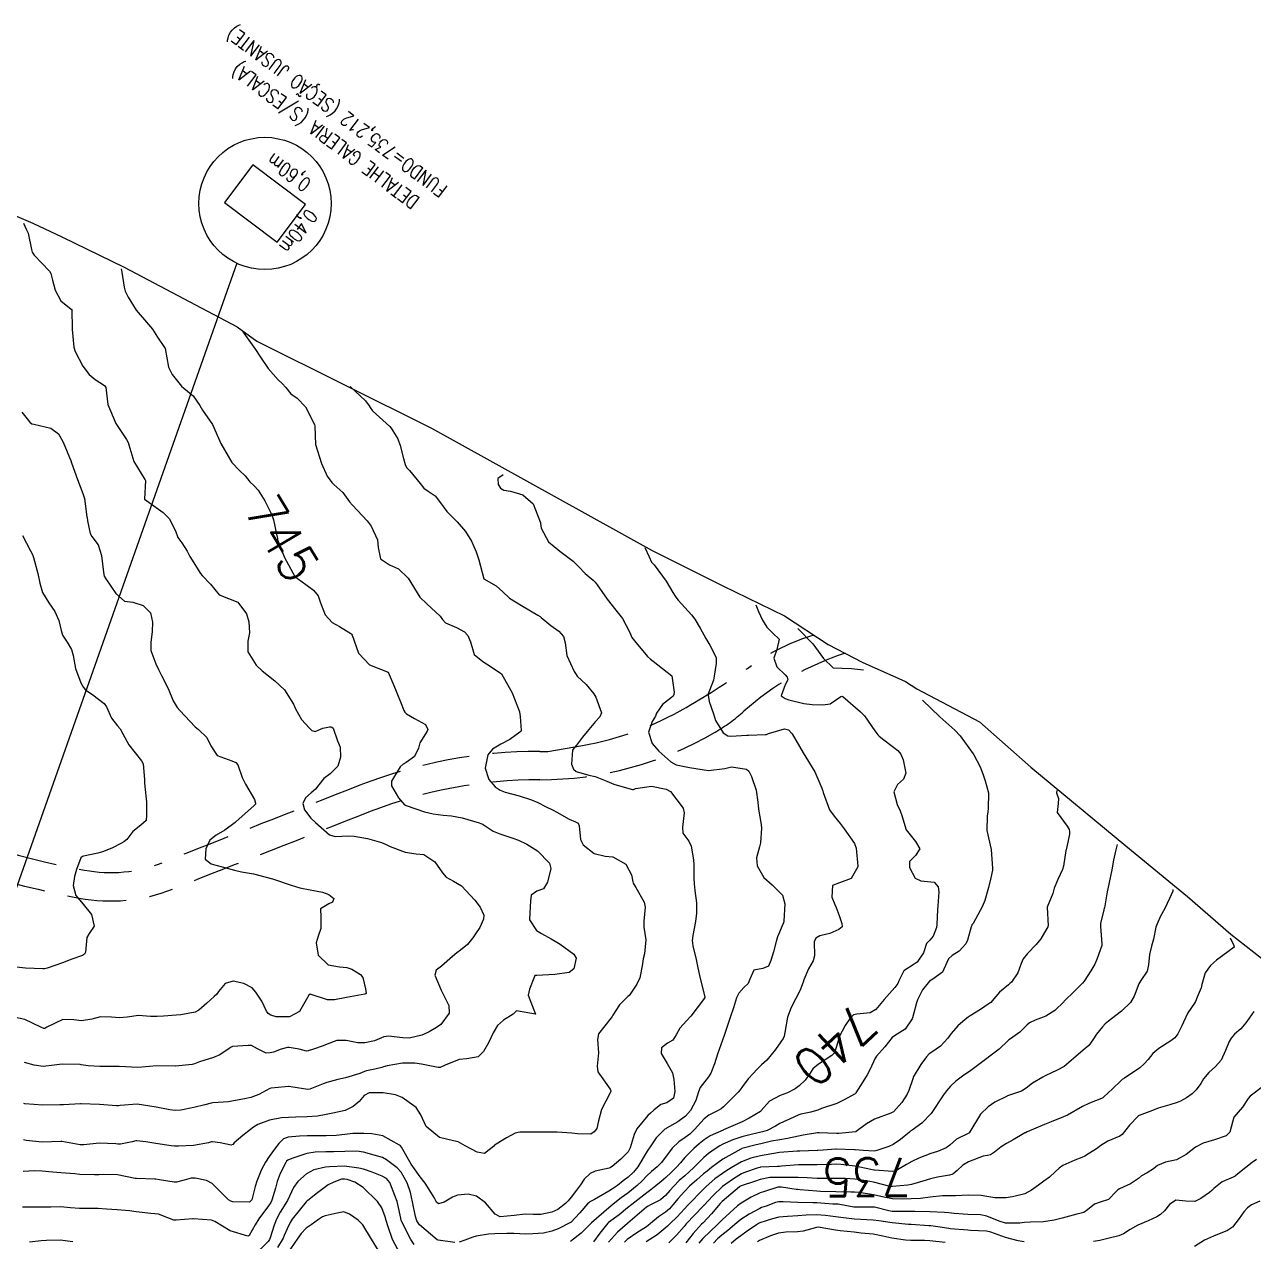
# Model space of a CAD drawing. Header units: metres. Extents: x 298520 to 308411, y 7433745 to 7450750.
# Drawn here: x 303331.8 to 303461.8, y 7440802.5 to 7440931.2 of the extents above; entities that cross this region are included whole.
import ezdxf
from ezdxf.enums import TextEntityAlignment as Align

# ---------------------------------------------------------------- set-up
doc = ezdxf.new("R2010")
doc.units = ezdxf.units.M
doc.header["$LTSCALE"] = 10
doc.linetypes.add('CONTINUO', pattern=[0])
doc.linetypes.add('DASHED', pattern=[0.75, 0.5, -0.25])
for name, color, linetype in [('Area', 45, 'Continuous'), ('Cotas', 45, 'Continuous'), ('Curvas de Nivel 1m', 11, 'Continuous'), ('Curvas de Nivel 5m', 15, 'Continuous'), ('TEXTO', 45, 'Continuous'), ('Vias Secundárias', 230, 'DASHED')]:
    doc.layers.add(name, color=color, linetype=linetype)
doc.styles.add('ROMANS', font='romans', dxfattribs={"height": 0.2})
doc.styles.add('Style-STANDARD', font='STANDARD.shx')

msp = doc.modelspace()

# ---------------------------------------------------------------- linework, layer by layer
at = {"layer": 'Area'}
msp.add_polyline3d([(303325.27, 7440913.37, 747.67), (303332.67, 7440910.23, 748.37), (303335.71, 7440908.77, 747.03), (303342.32, 7440905.56, 745.86), (303354.26, 7440899.24, 744.65), (303356.37, 7440897.75, 744.81), (303374.85, 7440888.54, 742.78), (303398.2, 7440875.6, 741.57), (303405.67, 7440871.84, 741.02), (303412.17, 7440868.66, 740.37), (303416.8, 7440865.65, 739.44), (303420.42, 7440863.77, 740.09), (303425, 7440861.71, 739.97), (303426.2, 7440860.96, 740.99), (303432.83, 7440857.45, 740.18), (303438.25, 7440852.67, 738.91), (303448.3, 7440844.34, 737.5), (303454.82, 7440838.97, 735.92), (303459.41, 7440834.98, 735.33), (303464.27, 7440831.17, 736.29)], dxfattribs=at)
at = {"layer": 'Curvas de Nivel 1m', "flags": 128}
for points, elevation in [([(303331.66, 7440910.22), (303331.97, 7440909.58), (303332.17, 7440909.16), (303332.52, 7440907.43), (303332.58, 7440907.15), (303332.79, 7440906.83), (303334.41, 7440905.13), (303334.55, 7440904.91), (303334.75, 7440904.18), (303335.03, 7440903.12), (303335.61, 7440901.99), (303336.72, 7440901.14), (303336.77, 7440901.1), (303336.79, 7440901.03), (303336.83, 7440899.1), (303336.83, 7440898.96), (303337, 7440897.1), (303337.13, 7440896.63), (303337.94, 7440895.09), (303338.63, 7440894.21), (303339.26, 7440893.7), (303340.24, 7440893.06), (303340.39, 7440892.82), (303340.6, 7440891.05), (303341.43, 7440889.04), (303342.56, 7440887.32), (303342.74, 7440887.03), (303342.81, 7440886.77), (303343.36, 7440885.02), (303344.5, 7440883.11), (303344.55, 7440883.06), (303344.59, 7440883.01), (303344.48, 7440881.01), (303346.46, 7440879.61), (303347.07, 7440878.97), (303347.75, 7440877.66), (303348, 7440876.96), (303348.43, 7440876.39), (303349, 7440875.53), (303349.28, 7440874.95), (303350.39, 7440873.16), (303350.58, 7440872.94), (303351.47, 7440872.02), (303352.36, 7440870.91), (303354.35, 7440870.13), (303355.28, 7440868.88), (303355.5, 7440868.04), (303355.59, 7440866.87), (303355.42, 7440865.99), (303355.39, 7440864.87), (303356.27, 7440863.46), (303356.92, 7440862.85), (303358.25, 7440861.8), (303359.28, 7440860.83), (303360.22, 7440859.31), (303360.44, 7440858.82), (303361.1, 7440857.7), (303361.94, 7440856.79), (303362.06, 7440856.66), (303362.19, 7440856.54), (303362.54, 7440856.44), (303363.35, 7440856.78), (303364.05, 7440856.92), (303364.19, 7440856.91), (303364.31, 7440856.88), (303364.42, 7440856.77), (303364.88, 7440855.46), (303365.16, 7440854.76), (303365.21, 7440853.7), (303364.94, 7440852.76), (303364.13, 7440851.94), (303363.44, 7440851.47), (303362.93, 7440850.78), (303362.57, 7440850.34), (303362.11, 7440849.96), (303361.5, 7440849.4), (303361.24, 7440848.8), (303361.41, 7440848.13), (303362.08, 7440847.25), (303362.55, 7440846.79), (303364.06, 7440845.49), (303364.63, 7440845.33), (303366.06, 7440845.38), (303366.65, 7440845.34), (303368.06, 7440845.11), (303369.56, 7440844.7), (303370.05, 7440844.49), (303370.46, 7440844.28), (303372.04, 7440843.65), (303373.2, 7440843.5), (303374.03, 7440843.42), (303375.2, 7440842.64), (303376.01, 7440841.48), (303376.4, 7440841.02), (303377.18, 7440840.61), (303378, 7440840.09), (303379.43, 7440838.59), (303379.97, 7440837.84), (303380.37, 7440836.98), (303380.34, 7440836.57), (303379.94, 7440835.7), (303379.5, 7440835.02), (303379.21, 7440834.59), (303378.63, 7440833.89), (303377.91, 7440833.29), (303377.51, 7440833.01), (303377.05, 7440832.61), (303375.89, 7440831.6), (303375.34, 7440831.18), (303375.18, 7440830.64), (303375.86, 7440829.07), (303376.09, 7440828.63), (303376.68, 7440827.45), (303376.71, 7440826.62), (303375.82, 7440825.42), (303375.35, 7440825.1), (303374.59, 7440824.64), (303374.07, 7440824.39), (303373.81, 7440824.3), (303372.48, 7440823.98), (303371.8, 7440824), (303370.3, 7440824.2), (303369.8, 7440824.12), (303368.8, 7440823.7), (303367.79, 7440823.48), (303367.03, 7440823.49), (303365.8, 7440823.72), (303364.82, 7440823.74), (303363.79, 7440823.36), (303363.39, 7440823.17), (303362.25, 7440822.79), (303361.9, 7440822.67), (303361.78, 7440822.63), (303361.6, 7440822.61), (303360.83, 7440822.8), (303359.79, 7440823.01), (303359.59, 7440823.01), (303358.95, 7440822.83), (303358.11, 7440822.51), (303357.78, 7440822.43), (303357.34, 7440822.4), (303356.43, 7440822.86), (303355.79, 7440823.21), (303355.45, 7440823.22), (303353.79, 7440823.09), (303353.63, 7440823.04), (303353.42, 7440822.89), (303352.46, 7440822.22), (303351.77, 7440821.95), (303350.3, 7440821.46), (303349.77, 7440821.26), (303349.51, 7440821.2), (303347.76, 7440821.01), (303347.72, 7440821.01), (303345.76, 7440821.06), (303345.01, 7440820.99), (303343.76, 7440820.88), (303341.81, 7440820.98), (303341.76, 7440820.99), (303341.72, 7440820.99), (303339.76, 7440820.98), (303338.53, 7440821.07), (303337.76, 7440821.17), (303337.66, 7440821.19), (303335.76, 7440821.24), (303334.92, 7440821.11), (303333.76, 7440820.99), (303332.8, 7440821.14), (303331.77, 7440821.4)], 746), ([(303354.8, 7440898.83), (303354.83, 7440898.81), (303354.84, 7440898.79), (303354.99, 7440898.59), (303356.22, 7440896.87), (303356.66, 7440896.16), (303357.55, 7440894.85), (303358.63, 7440893.64), (303359.04, 7440893.25), (303359.41, 7440892.83), (303359.95, 7440892.16), (303360.61, 7440891.7), (303361.51, 7440890.8), (303362.46, 7440888.91), (303362.5, 7440888.79), (303362.51, 7440888.73), (303362.55, 7440886.79), (303363.2, 7440884.78), (303363.81, 7440883.47), (303364.29, 7440882.77), (303364.5, 7440882.56), (303365.45, 7440881.71), (303366.17, 7440880.74), (303366.48, 7440880.4), (303368.04, 7440878.72), (303368.45, 7440878.15), (303369.12, 7440876.71), (303369.21, 7440875.92), (303369.43, 7440874.71), (303370.4, 7440874.08), (303371.35, 7440873.64), (303372.38, 7440872.67), (303373.6, 7440870.66), (303374.35, 7440869.93), (303375.74, 7440868.63), (303375.99, 7440868.29), (303376.33, 7440867.95), (303377.48, 7440867.45), (303378.32, 7440866.97), (303378.68, 7440866.6), (303378.96, 7440865.93), (303379.34, 7440864.59), (303380.28, 7440863.85), (303381.06, 7440863.36), (303382.26, 7440862.55), (303383.36, 7440860.54), (303384.11, 7440858.63), (303384.14, 7440858.53), (303384.21, 7440858.01), (303384.31, 7440856.53), (303384.28, 7440856.44), (303384.19, 7440856.37), (303383.13, 7440855.6), (303382.18, 7440855.1), (303381.28, 7440854.56), (303380.79, 7440853.95), (303380.52, 7440852.57), (303380.91, 7440851.35), (303381.58, 7440850.56), (303382.12, 7440850.22), (303382.63, 7440850.03), (303384.11, 7440849.61), (303385.43, 7440849.19), (303386.1, 7440848.91), (303386.9, 7440848.5), (303387.7, 7440848.1), (303388.09, 7440847.9), (303389.39, 7440847.16), (303390.08, 7440846.87), (303390.36, 7440846.74), (303390.45, 7440846.45), (303390.61, 7440845), (303390.88, 7440844.45), (303392.04, 7440843.51), (303393.21, 7440843.24), (303394.03, 7440843.17), (303395.41, 7440842.4), (303396.01, 7440841.28), (303396.13, 7440840.51), (303396.17, 7440840.39), (303396.45, 7440839.93), (303397.34, 7440838.37), (303397.45, 7440837.85), (303397.3, 7440836.37), (303397.32, 7440835.74), (303397.52, 7440834.37), (303397.37, 7440832.91), (303397.25, 7440832.37), (303397.14, 7440831.62), (303396.87, 7440830.38), (303396.55, 7440829.7), (303395.86, 7440828.63), (303395.74, 7440828.5), (303395.6, 7440828.39), (303394.74, 7440827.51), (303394.03, 7440826.41), (303393.95, 7440826.29), (303393.83, 7440826.14), (303392.51, 7440824.43), (303392.4, 7440823.84), (303392.51, 7440822.43), (303392.35, 7440821.01), (303392.44, 7440820.43), (303393.74, 7440818.58), (303393.81, 7440818.41), (303393.81, 7440818.34), (303393.73, 7440818.18), (303392.82, 7440816.42), (303392.52, 7440815.25), (303392.32, 7440814.43), (303392.06, 7440814.06), (303391.68, 7440813.83), (303390.27, 7440813.87), (303389.69, 7440813.94), (303388.12, 7440814.04), (303387.69, 7440814.05), (303386.17, 7440814.02), (303385.69, 7440814.02), (303384.19, 7440814.02), (303383.68, 7440813.92), (303382.77, 7440813.45), (303381.67, 7440812.78), (303381.54, 7440812.69), (303381.42, 7440812.56), (303380.46, 7440811.77), (303379.66, 7440811.91), (303378.41, 7440812.59), (303377.67, 7440813.02), (303377.17, 7440813.11), (303375.68, 7440813.46), (303374.28, 7440814.64), (303373.71, 7440815.88), (303373.2, 7440816.66), (303371.72, 7440817.71), (303371.02, 7440817.98), (303369.73, 7440818.2), (303368.24, 7440818.21), (303367.73, 7440817.93), (303367.17, 7440817.28), (303366.56, 7440816.74), (303365.71, 7440816.34), (303364.41, 7440816.06), (303363.7, 7440815.91), (303362.76, 7440815.72), (303361.7, 7440815.64), (303360.5, 7440815.61), (303359.7, 7440815.6), (303358.97, 7440815.55), (303357.7, 7440815.3), (303356.48, 7440814.86), (303355.99, 7440814.57), (303355.68, 7440814.33), (303354.87, 7440813.68), (303353.96, 7440812.89), (303353.82, 7440812.73), (303353.66, 7440812.66), (303352.48, 7440812.9), (303351.66, 7440813.02), (303351.57, 7440813.01), (303351.24, 7440812.92), (303349.66, 7440812.63), (303348.07, 7440812.55), (303347.66, 7440812.56), (303347.29, 7440812.6), (303345.66, 7440812.85), (303344.62, 7440813), (303343.66, 7440813.11), (303343.57, 7440813.11), (303343.17, 7440813.01), (303341.94, 7440812.75), (303341.66, 7440812.76), (303341.43, 7440812.8), (303339.66, 7440812.86), (303338.04, 7440812.69), (303337.66, 7440812.69), (303335.71, 7440813.05), (303335.66, 7440813.07), (303335.62, 7440813.06), (303333.66, 7440812.96), (303331.97, 7440813.15), (303331.66, 7440813.21)], 744), ([(303366.23, 7440892.95), (303367.85, 7440891.43), (303368.26, 7440890.9), (303368.34, 7440890.72), (303368.6, 7440890.37), (303370.44, 7440888.7), (303370.57, 7440888.55), (303371.27, 7440887.4), (303371.54, 7440886.69), (303371.89, 7440885.32), (303372.05, 7440884.68), (303372.21, 7440884.36), (303372.52, 7440884.04), (303373.65, 7440882.66), (303374.02, 7440882.18), (303374.5, 7440881.86), (303375.22, 7440881.36), (303375.79, 7440880.63), (303376.47, 7440879.72), (303377.56, 7440878.61), (303378.44, 7440877.61), (303379.06, 7440876.59), (303379.56, 7440875.44), (303379.84, 7440874.59), (303380.38, 7440872.58), (303381.67, 7440871.85), (303382.37, 7440871.2), (303383.1, 7440870.54), (303384.35, 7440869.75), (303386.1, 7440868.74), (303386.33, 7440868.6), (303386.44, 7440868.51), (303387.47, 7440867.64), (303388.32, 7440867.04), (303388.79, 7440866.48), (303388.97, 7440865.8), (303389.14, 7440864.47), (303389.95, 7440862.78), (303390.14, 7440862.46), (303390.26, 7440862.3), (303391.21, 7440861.41), (303392.02, 7440860.43), (303392.24, 7440860.08), (303392.82, 7440858.42), (303392.65, 7440857.99), (303392.2, 7440857.48), (303391.31, 7440856.44), (303390.8, 7440855.83), (303390.17, 7440854.99), (303389.92, 7440854.71), (303389.74, 7440854.46), (303389.65, 7440852.96), (303389.85, 7440852.46), (303390.14, 7440852.19), (303391.5, 7440851.81), (303392.14, 7440851.67), (303393.38, 7440851.17), (303394.13, 7440850.85), (303395.71, 7440850.39), (303396.12, 7440850.3), (303396.21, 7440850.31), (303396.41, 7440850.39), (303398.13, 7440850.64), (303399.67, 7440850.34), (303400.12, 7440850.07), (303401.45, 7440848.32), (303401.58, 7440847.81), (303401.38, 7440846.32), (303401.43, 7440845.68), (303402.05, 7440844.83), (303402.3, 7440844.31), (303402.56, 7440842.84), (303402.59, 7440842.31), (303402.59, 7440840.9), (303402.62, 7440840.31), (303402.7, 7440839.6), (303402.86, 7440838.31), (303402.88, 7440837.22), (303402.76, 7440836.31), (303402.49, 7440834.86), (303402.42, 7440834.31), (303402.49, 7440833.74), (303402.83, 7440832.31), (303403, 7440831.41), (303403.26, 7440830.3), (303403.77, 7440828.37), (303403.76, 7440828.29), (303403.61, 7440828.06), (303402.29, 7440826.31), (303401.83, 7440825.83), (303401.11, 7440825.04), (303400.72, 7440824.33), (303400.38, 7440823.76), (303399.8, 7440823.45), (303399.18, 7440822.96), (303399.15, 7440822.35), (303399.77, 7440821.31), (303400.34, 7440820.33), (303400.49, 7440819.6), (303400.6, 7440818.33), (303400.44, 7440817.62), (303399.72, 7440817.15), (303399.1, 7440816.97), (303398.37, 7440816.35), (303398, 7440816.06), (303397.71, 7440815.81), (303396.56, 7440814.38), (303396.27, 7440813.79), (303395.87, 7440812.39), (303395.66, 7440811.96), (303394.87, 7440811.18), (303393.94, 7440810.41), (303393.76, 7440810.28), (303393.64, 7440810.23), (303392.17, 7440809.89), (303391.63, 7440809.66), (303391, 7440809.07), (303390.59, 7440808.45), (303390.17, 7440807.89), (303389.6, 7440807.16), (303389.29, 7440806.77), (303389.01, 7440806.47), (303388.21, 7440805.85), (303387.58, 7440805.57), (303386.42, 7440805.33), (303385.58, 7440805.32), (303384.74, 7440805.36), (303383.58, 7440805.21), (303382.1, 7440805.08), (303381.58, 7440805.34), (303380.55, 7440806.57), (303379.6, 7440807.26), (303378.72, 7440807.48), (303377.6, 7440807.35), (303377.05, 7440807.16), (303376.19, 7440806.62), (303375.59, 7440806.44), (303375.38, 7440806.63), (303375.12, 7440807.11), (303374.17, 7440808.64), (303373.63, 7440809.29), (303372.68, 7440810.66), (303371.66, 7440812.46), (303371.57, 7440812.58), (303371.44, 7440812.67), (303369.68, 7440813.65), (303368.53, 7440813.86), (303367.68, 7440813.88), (303366.53, 7440813.89), (303365.68, 7440813.79), (303364.76, 7440813.67), (303363.68, 7440813.63), (303362.81, 7440813.65), (303361.68, 7440813.66), (303360.86, 7440813.62), (303359.67, 7440813.5), (303359.17, 7440813.32), (303358.69, 7440812.83), (303358.24, 7440812.25), (303357.65, 7440811.46), (303357.26, 7440810.85), (303356.86, 7440810.08), (303356.36, 7440808.86), (303356.19, 7440808.29), (303355.83, 7440806.87), (303355.59, 7440806.64), (303353.82, 7440806.66), (303353.59, 7440806.72), (303353.36, 7440806.89), (303351.62, 7440808.61), (303351.05, 7440808.92), (303349.85, 7440809.16), (303349.63, 7440809.17), (303349.41, 7440809.16), (303348.66, 7440808.95), (303347.85, 7440808.73), (303347.62, 7440808.73), (303346.05, 7440808.98), (303345.68, 7440809.05), (303345.62, 7440809.05), (303345.56, 7440809.06), (303343.62, 7440809.12), (303343.5, 7440809.14), (303341.63, 7440809.52), (303340.13, 7440809.56), (303339.63, 7440809.52), (303339.19, 7440809.51), (303337.63, 7440809.57), (303337.1, 7440809.62), (303335.63, 7440809.74), (303334.35, 7440809.84), (303333.63, 7440809.9), (303332.82, 7440809.95), (303331.63, 7440809.86)], 743), ([(303331.51, 7440890.24), (303332.33, 7440889.15), (303332.57, 7440889), (303332.77, 7440888.95), (303334.57, 7440888.53), (303335.39, 7440887.95), (303335.85, 7440887.11), (303336.05, 7440886.61), (303336.54, 7440885.44), (303336.68, 7440885.1), (303336.76, 7440884.87), (303337.39, 7440883.09), (303337.95, 7440881.62), (303338.11, 7440881.08), (303338.38, 7440879.15), (303338.39, 7440879.08), (303338.45, 7440878.71), (303338.73, 7440877.37), (303338.91, 7440877.07), (303339.57, 7440876.2), (303339.94, 7440875.06), (303340.15, 7440873.29), (303340.16, 7440873.05), (303340.21, 7440872.88), (303340.38, 7440872.6), (303341.43, 7440871.04), (303342.35, 7440870.23), (303343.24, 7440870.13), (303344.34, 7440869.78), (303345.12, 7440869), (303345.33, 7440868), (303345.28, 7440867), (303345.14, 7440865.84), (303345.16, 7440865), (303345.67, 7440863.59), (303345.96, 7440862.98), (303346.05, 7440862.77), (303346.26, 7440862.36), (303346.96, 7440860.97), (303347.5, 7440859.69), (303347.92, 7440858.96), (303348.21, 7440858.64), (303349.85, 7440856.94), (303350.19, 7440856.63), (303351.06, 7440855.81), (303351.49, 7440854.92), (303352.16, 7440853.91), (303353.7, 7440853.34), (303354.15, 7440853.15), (303354.35, 7440852.89), (303354.81, 7440851.56), (303355.15, 7440850.87), (303356.1, 7440849.25), (303356.21, 7440848.86), (303356.2, 7440848.75), (303356.09, 7440848.61), (303354.15, 7440846.89), (303354.07, 7440846.82), (303352.98, 7440845.98), (303352.06, 7440845.47), (303351.37, 7440844.92), (303350.97, 7440844), (303350.9, 7440842.93), (303351.53, 7440842.43), (303352.02, 7440842.28), (303352.83, 7440842.09), (303354.01, 7440841.75), (303354.72, 7440841.59), (303356.01, 7440841.37), (303358, 7440840.84), (303359.99, 7440840.17), (303360.9, 7440839.9), (303361.99, 7440839.68), (303363.32, 7440839.44), (303363.98, 7440839.19), (303364.5, 7440838.76), (303364.37, 7440838.37), (303363.97, 7440838.2), (303363.08, 7440837.66), (303363.12, 7440836.78), (303363.14, 7440835.58), (303362.85, 7440834.78), (303362.63, 7440834.08), (303362.84, 7440832.78), (303363.89, 7440831.74), (303365.11, 7440831.54), (303365.89, 7440831.47), (303366.42, 7440831.28), (303367.31, 7440830.73), (303367.56, 7440830.41), (303367.86, 7440829.2), (303367.91, 7440828.72), (303367.89, 7440828.69), (303367.85, 7440828.67), (303367.78, 7440828.65), (303365.85, 7440828.27), (303364.58, 7440828.03), (303363.85, 7440828.05), (303362.01, 7440828.63), (303361.85, 7440828.54), (303360.86, 7440826.8), (303359.83, 7440826.23), (303358.41, 7440826.25), (303357.83, 7440826.42), (303357.57, 7440826.58), (303357.38, 7440826.85), (303356.88, 7440827.89), (303356.26, 7440828.86), (303355.86, 7440829.29), (303354.97, 7440829.77), (303353.87, 7440830.03), (303353.02, 7440829.75), (303352.31, 7440828.91), (303352.12, 7440828.65), (303351.85, 7440828.38), (303351.07, 7440827.7), (303350.21, 7440826.93), (303349.83, 7440826.74), (303348.33, 7440826.45), (303347.83, 7440826.4), (303346.5, 7440826.3), (303345.83, 7440826.26), (303345.1, 7440826.27), (303343.83, 7440826.38), (303342.64, 7440826.21), (303341.82, 7440826.12), (303340.99, 7440826.21), (303339.82, 7440826.23), (303338.9, 7440825.99), (303337.82, 7440825.8), (303336.99, 7440825.92), (303335.82, 7440825.94), (303334.13, 7440825.13), (303333.92, 7440825.02), (303333.81, 7440825.02), (303333.52, 7440825.13), (303331.82, 7440825.95), (303330.82, 7440826.16)], 747), ([(303382.42, 7440883.6), (303381.86, 7440883.21), (303381.9, 7440882.56), (303382.13, 7440882.18), (303382.5, 7440881.97), (303383.18, 7440881.86), (303384.49, 7440881.48), (303385.61, 7440880.51), (303386.35, 7440878.61), (303386.37, 7440878.5), (303386.38, 7440878.43), (303386.45, 7440877.96), (303387.21, 7440876.49), (303388.42, 7440875.53), (303389.84, 7440874.47), (303390.4, 7440873.9), (303391.1, 7440873.16), (303391.93, 7440872.44), (303392.17, 7440872.22), (303392.38, 7440871.95), (303393.43, 7440870.42), (303394.35, 7440869.26), (303395.05, 7440868.4), (303395.81, 7440866.9), (303396.05, 7440866.39), (303396.31, 7440866.01), (303397.69, 7440864.37), (303398.01, 7440864.09), (303398.28, 7440863.89), (303400.26, 7440862.34), (303400.51, 7440860.6), (303400.47, 7440860.34), (303400.4, 7440860.18), (303400.24, 7440860.04), (303399.27, 7440859.3), (303398.65, 7440858.36), (303398.53, 7440858.04), (303398.2, 7440857.48), (303397.78, 7440856.37), (303398.17, 7440855.17), (303398.88, 7440854.35), (303400.15, 7440853.22), (303400.74, 7440852.92), (303402.15, 7440852.62), (303404.14, 7440852.29), (303405.89, 7440852.52), (303406.15, 7440852.59), (303406.59, 7440852.7), (303408.15, 7440852.45), (303408.4, 7440852.24), (303408.69, 7440851.68), (303409.2, 7440850.23), (303409.38, 7440848.95), (303409.44, 7440848.23), (303409.71, 7440846.59), (303409.74, 7440846.22), (303409.63, 7440844.65), (303409.53, 7440844.23), (303409.21, 7440843.05), (303409.29, 7440842.23), (303410.01, 7440840.99), (303410.89, 7440840.21), (303411.99, 7440839.11), (303412.23, 7440838.2), (303412.11, 7440836.35), (303412.07, 7440836.2), (303411.95, 7440835.86), (303411.43, 7440834.72), (303411.31, 7440834.21), (303411.02, 7440833.11), (303410.75, 7440832.21), (303410.5, 7440831.61), (303409.89, 7440831.36), (303408.94, 7440831.19), (303408.51, 7440830.23), (303408.33, 7440829.78), (303407.87, 7440829.34), (303407.37, 7440828.74), (303407.12, 7440828.25), (303406.78, 7440827.2), (303406.48, 7440826.26), (303405.81, 7440824.27), (303405.28, 7440822.79), (303405.1, 7440822.28), (303404.77, 7440821.28), (303404.39, 7440820.28), (303404.15, 7440819.89), (303403.75, 7440819.41), (303403.28, 7440818.75), (303403.1, 7440818.3), (303402.8, 7440817.38), (303402.23, 7440816.31), (303401.71, 7440815.71), (303400.89, 7440815.14), (303399.69, 7440814.45), (303399.63, 7440814.4), (303399.54, 7440814.34), (303398.6, 7440813.43), (303397.89, 7440812.36), (303397.8, 7440812.22), (303397.66, 7440812.01), (303396.66, 7440810.37), (303396.21, 7440809.81), (303395.63, 7440809.27), (303395.12, 7440808.89), (303394.5, 7440808.4), (303393.99, 7440808.03), (303393.61, 7440807.78), (303392.07, 7440806.9), (303391.6, 7440806.66), (303391.47, 7440806.57), (303391.36, 7440806.44), (303390.54, 7440805.49), (303389.57, 7440804.48), (303389.54, 7440804.46), (303388.23, 7440803.81), (303387.56, 7440803.54), (303386.69, 7440803.36), (303385.55, 7440803.26), (303384.83, 7440803.24), (303383.55, 7440803.3), (303382.8, 7440803.3), (303381.55, 7440803.27), (303380.88, 7440803.24), (303379.55, 7440803.03), (303379.2, 7440802.93), (303378.35, 7440802.59), (303377.75, 7440802.39)], 742), ([(303331.57, 7440877.16), (303332.42, 7440875.55), (303332.61, 7440875.15), (303332.72, 7440874.83), (303333.2, 7440873.14), (303333.39, 7440872.13), (303333.67, 7440871.14), (303334.35, 7440870.05), (303334.97, 7440869.12), (303335.4, 7440868.19), (303335.66, 7440867.11), (303335.81, 7440866.61), (303336.3, 7440865.89), (303336.76, 7440865.1), (303336.91, 7440864.46), (303337.19, 7440863.09), (303337.75, 7440861.58), (303338.01, 7440861.08), (303338.24, 7440860.84), (303339, 7440860.31), (303340.22, 7440859.38), (303340.45, 7440859.06), (303340.99, 7440857.83), (303341.61, 7440857.04), (303341.89, 7440856.73), (303342.18, 7440856.19), (303342.82, 7440855.02), (303344.15, 7440853.32), (303344.33, 7440853.01), (303344.47, 7440851.34), (303344.47, 7440851), (303344.52, 7440850.6), (303344.67, 7440849), (303344.69, 7440847.61), (303344.66, 7440847), (303344.07, 7440846.51), (303343.24, 7440845.84), (303342.61, 7440845.02), (303342.3, 7440844.77), (303342.05, 7440844.62), (303341.01, 7440844.07), (303340.03, 7440843.7), (303339.53, 7440843.56), (303338.03, 7440843.23), (303337.91, 7440843.2), (303337.73, 7440843.08), (303337.28, 7440841.82), (303337.05, 7440841.09), (303336.93, 7440840.15), (303337.21, 7440839.09), (303337.97, 7440838.16), (303338.85, 7440837.07), (303339.16, 7440835.85), (303338.62, 7440835.07), (303338.37, 7440834.63), (303338.23, 7440833.08), (303338.12, 7440832.86), (303337.9, 7440832.74), (303336.69, 7440832.29), (303335.89, 7440831.98), (303334.16, 7440831.4), (303333.88, 7440831.33), (303333.7, 7440831.32), (303331.89, 7440831.38), (303330.26, 7440831.55)], 748), ([(303397.4, 7440875.89), (303397.86, 7440874.92), (303398.13, 7440874.36), (303398.26, 7440874.22), (303398.4, 7440874.08), (303399.67, 7440872.35), (303400.37, 7440871.14), (303400.68, 7440870.65), (303400.94, 7440870.33), (303402.34, 7440868.78), (303402.69, 7440868.31), (303403.25, 7440867.37), (303403.85, 7440866.29), (303404.3, 7440865.58), (303404.95, 7440864.28), (303404.94, 7440863.62), (303404.75, 7440862.29), (303404.67, 7440861.88), (303404.25, 7440860.76), (303404.12, 7440860.41), (303404.11, 7440860.29), (303404.23, 7440859.62), (303404.67, 7440858.29), (303404.9, 7440857.59), (303405.68, 7440856.28), (303406.19, 7440855.97), (303406.52, 7440855.93), (303408.19, 7440856.03), (303408.39, 7440856.03), (303410.19, 7440856.12), (303410.28, 7440856.13), (303410.48, 7440856.22), (303412.2, 7440856.7), (303412.6, 7440856.6), (303412.98, 7440856.19), (303414.16, 7440854.17), (303415.38, 7440852.16), (303416.13, 7440850.45), (303416.2, 7440850.23), (303416.23, 7440850.15), (303416.28, 7440849.99), (303416.95, 7440848.14), (303417.43, 7440847.48), (303418.08, 7440846.71), (303418.5, 7440846.12), (303419.58, 7440844.57), (303419.77, 7440844.1), (303419.94, 7440842.19), (303419.93, 7440842.1), (303419.25, 7440840.87), (303418.01, 7440840.41), (303417.26, 7440840.13), (303417.21, 7440838.91), (303417.52, 7440838.13), (303417.64, 7440837.8), (303417.96, 7440836.97), (303418.25, 7440836.12), (303418.28, 7440835.78), (303417.94, 7440835.48), (303417, 7440835.07), (303415.93, 7440834.8), (303415.51, 7440834.57), (303415.33, 7440834.16), (303415.36, 7440832.7), (303415.22, 7440832.16), (303414.73, 7440831.33), (303414.24, 7440830.17), (303414.15, 7440829.9), (303413.87, 7440829.18), (303413.55, 7440828.49), (303413.37, 7440828.18), (303412.89, 7440827.23), (303412.51, 7440826.19), (303412.21, 7440824.59), (303412.15, 7440824.19), (303412.05, 7440823.96), (303411.8, 7440823.61), (303411.22, 7440822.78), (303410.79, 7440822.21), (303410.32, 7440821.67), (303409.77, 7440821.15), (303409.31, 7440820.69), (303408.86, 7440820.23), (303408.33, 7440819.66), (303407.74, 7440818.87), (303407.49, 7440818.5), (303407.27, 7440818.25), (303405.72, 7440816.71), (303405.48, 7440816.5), (303405.1, 7440816.28), (303404.18, 7440815.82), (303403.7, 7440815.44), (303402.68, 7440814.31), (303402.17, 7440813.82), (303401.68, 7440813.47), (303401, 7440813), (303400.31, 7440812.33), (303400.02, 7440811.97), (303399.65, 7440811.48), (303399.17, 7440810.83), (303398.72, 7440810.35), (303398.13, 7440809.86), (303397.63, 7440809.42), (303397.11, 7440808.88), (303396.6, 7440808.38), (303395.6, 7440807.57), (303394.92, 7440807.08), (303394.05, 7440806.41), (303393.8, 7440806.2), (303393.59, 7440806.04), (303391.75, 7440804.44), (303391.66, 7440804.35), (303391.57, 7440804.23), (303390.67, 7440803.33), (303389.54, 7440802.46)], 741), ([(303413.58, 7440867.33), (303415.2, 7440865.71), (303416.33, 7440864.15), (303417.32, 7440863.18), (303418.27, 7440863.12), (303419.27, 7440863.11), (303420.53, 7440862.97)], 739), ([(303426.78, 7440859.75), (303428.63, 7440858), (303430.2, 7440856.57), (303430.76, 7440855.97), (303432.16, 7440854.06), (303432.23, 7440853.96), (303432.88, 7440852.68), (303433.18, 7440851.94), (303433.42, 7440851.22), (303433.77, 7440849.94), (303433.75, 7440848.29), (303433.69, 7440847.94), (303433.63, 7440847.48), (303433.58, 7440845.94), (303434.04, 7440843.93), (303434.21, 7440841.93), (303434.19, 7440841.76), (303434.01, 7440840.94), (303433.77, 7440839.93), (303433.38, 7440838.54), (303433.13, 7440837.94), (303432.13, 7440836.13), (303432.02, 7440835.96), (303432, 7440835.91), (303431.95, 7440835.77), (303431.54, 7440834.35), (303431.37, 7440833.97), (303430.68, 7440833.2), (303429.91, 7440832.72), (303429.53, 7440832.36), (303429.37, 7440831.99), (303428.92, 7440830.96), (303427.89, 7440830.24), (303427.51, 7440830.01), (303426.8, 7440829.09), (303426.25, 7440828.03), (303426.15, 7440827.73), (303425.84, 7440826.53), (303425.73, 7440826.13), (303425.69, 7440826.03), (303424.95, 7440824.92), (303423.81, 7440824.24), (303423.59, 7440824.05), (303422.81, 7440823.05), (303421.93, 7440822.08), (303421.78, 7440821.86), (303421.22, 7440820.63), (303420.94, 7440820.09), (303420.49, 7440819.36), (303419.73, 7440818.18), (303419.7, 7440818.14), (303419.65, 7440818.1), (303418.42, 7440817.42), (303417.72, 7440817.08), (303416.11, 7440816.54), (303415.72, 7440816.37), (303415.56, 7440816.31), (303414.99, 7440816.16), (303413.93, 7440815.95), (303413.71, 7440815.87), (303413.16, 7440815.63), (303411.7, 7440814.94), (303411.24, 7440814.66), (303410.37, 7440814.21), (303409.85, 7440814.06), (303409.69, 7440814.02), (303408.24, 7440813.68), (303407.68, 7440813.53), (303406.71, 7440813.22), (303405.67, 7440812.78), (303405.34, 7440812.6), (303404.84, 7440812.28), (303404.16, 7440811.79), (303403.65, 7440811.35), (303402.61, 7440810.31), (303402.11, 7440809.84), (303401.63, 7440809.43), (303401.04, 7440808.91), (303400.47, 7440808.33), (303400.07, 7440807.87), (303399.6, 7440807.34), (303399.05, 7440806.89), (303398.02, 7440806.36), (303397.75, 7440806.2), (303397.59, 7440806.09), (303395.62, 7440804.39), (303395.59, 7440804.37), (303395.57, 7440804.36), (303394.51, 7440803.45), (303393.56, 7440802.41)], 739), ([(303441, 7440850.19), (303440.95, 7440849.96), (303441.16, 7440849.33), (303441.15, 7440848.81), (303441.04, 7440847.85), (303442.08, 7440846.43), (303442.31, 7440846.07), (303442.34, 7440845.84), (303442.33, 7440845.57), (303442.05, 7440844.23), (303441.97, 7440843.92), (303441.95, 7440843.84), (303441.7, 7440842.17), (303441.61, 7440841.84), (303441.1, 7440840.76), (303440.72, 7440839.85), (303440.56, 7440839.29), (303439.97, 7440837.86), (303440.07, 7440835.86), (303440.05, 7440835.76), (303439.95, 7440835.58), (303439.29, 7440834.51), (303438.8, 7440833.88), (303437.91, 7440832.93), (303437.44, 7440832.36), (303437.24, 7440831.9), (303436.89, 7440830.9), (303436.22, 7440829.91), (303436.04, 7440829.75), (303435.88, 7440829.64), (303434.95, 7440828.84), (303434.16, 7440827.93), (303434.01, 7440827.77), (303433.85, 7440827.65), (303432.92, 7440827.02), (303431.84, 7440826.33), (303431.61, 7440826.19), (303431.31, 7440825.97), (303430.51, 7440825.28), (303429.82, 7440824.48), (303429.47, 7440823.99), (303428.68, 7440823.12), (303427.79, 7440822.51), (303427.49, 7440822.31), (303427.2, 7440822.02), (303426.6, 7440821.19), (303425.89, 7440820.03), (303425.85, 7440819.94), (303425.76, 7440819.67), (303425.33, 7440818.44), (303425.15, 7440818.04), (303424.59, 7440817.18), (303423.71, 7440816.2), (303423.45, 7440816.05), (303421.71, 7440815.41), (303420.86, 7440814.93), (303419.78, 7440814.1), (303419.73, 7440814.07), (303419.69, 7440814.06), (303417.93, 7440813.89), (303417.69, 7440813.88), (303415.86, 7440813.98), (303415.69, 7440813.97), (303414.15, 7440813.71), (303413.68, 7440813.61), (303412.52, 7440813.35), (303411.68, 7440813.22), (303410.82, 7440813.07), (303409.67, 7440812.81), (303409.2, 7440812.69), (303407.66, 7440812.29), (303407.63, 7440812.28), (303407.55, 7440812.24), (303405.65, 7440811.16), (303405.12, 7440810.8), (303404.46, 7440810.28), (303404, 7440809.92), (303403.63, 7440809.63), (303402.92, 7440809), (303402.15, 7440808.31), (303401.61, 7440807.77), (303400.93, 7440807), (303400.38, 7440806.33), (303400.01, 7440805.92), (303399.59, 7440805.58), (303398.84, 7440805.08), (303398, 7440804.36), (303397.77, 7440804.16), (303397.57, 7440804.02), (303396.56, 7440803.38), (303395.55, 7440802.67), (303395.39, 7440802.54), (303395.25, 7440802.39)], 738), ([(303447.37, 7440844.46), (303447.19, 7440843.78), (303446.98, 7440842.83), (303446.82, 7440841.78), (303446.68, 7440841.11), (303446.38, 7440839.79), (303446.32, 7440839.46), (303446.04, 7440837.79), (303446.02, 7440837.74), (303445.97, 7440837.57), (303445.63, 7440836.12), (303445.62, 7440835.79), (303445.77, 7440833.95), (303445.75, 7440833.79), (303445.28, 7440832.42), (303445.01, 7440831.8), (303444.59, 7440831.11), (303443.88, 7440830), (303443.73, 7440829.81), (303442.8, 7440828.9), (303441.85, 7440827.98), (303441.79, 7440827.91), (303441.73, 7440827.84), (303440.79, 7440826.91), (303439.84, 7440826.32), (303438.69, 7440825.88), (303438.11, 7440825.61), (303437.82, 7440825.36), (303437.09, 7440824.62), (303436.11, 7440823.91), (303435.92, 7440823.79), (303435.8, 7440823.7), (303434.89, 7440822.82), (303433.78, 7440821.98), (303433.72, 7440821.93), (303431.77, 7440820.46), (303431.47, 7440820.26), (303431.01, 7440819.97), (303430.3, 7440819.43), (303429.75, 7440818.9), (303429.32, 7440818.41), (303429.01, 7440817.99), (303427.71, 7440816.01), (303426.73, 7440814.99), (303425.7, 7440814.25), (303425.56, 7440814.16), (303425.41, 7440814.03), (303424.46, 7440813.26), (303423.67, 7440812.72), (303423.22, 7440812.51), (303421.96, 7440812.08), (303421.66, 7440812.04), (303420.52, 7440812.09), (303419.66, 7440812.15), (303419.61, 7440812.16), (303417.66, 7440812.23), (303417.57, 7440812.23), (303416.26, 7440812.14), (303415.71, 7440812.1), (303415.66, 7440812.11), (303413.8, 7440812.03), (303413.66, 7440812.02), (303413.51, 7440812.02), (303411.66, 7440811.89), (303410.23, 7440811.64), (303409.66, 7440811.53), (303408.61, 7440811.28), (303407.65, 7440810.89), (303406.53, 7440810.26), (303405.99, 7440809.91), (303405.63, 7440809.67), (303404.83, 7440809.08), (303403.89, 7440808.29), (303403.75, 7440808.15), (303403.61, 7440808.01), (303401.96, 7440806.31), (303401.59, 7440805.91), (303400.82, 7440805.09), (303400.05, 7440804.34), (303399.81, 7440804.1), (303399.57, 7440803.86), (303398.72, 7440803.18), (303397.54, 7440802.44)], 737), ([(303453.29, 7440839.73), (303453.27, 7440839.52), (303453.11, 7440839.15), (303452.93, 7440838.77), (303452.41, 7440837.71), (303451.96, 7440836.9), (303451.6, 7440836.08), (303451.49, 7440835.72), (303451.21, 7440834.45), (303451.01, 7440833.73), (303450.8, 7440832.85), (303450.71, 7440831.73), (303450.56, 7440831.07), (303449.89, 7440830.07), (303449.69, 7440829.74), (303449.19, 7440828.43), (303448.79, 7440827.76), (303447.84, 7440826.83), (303447.24, 7440826.37), (303446.46, 7440825.78), (303446.13, 7440825.49), (303445.82, 7440825.19), (303445.19, 7440824.42), (303444.81, 7440823.8), (303444.38, 7440823.22), (303443.79, 7440822.71), (303442.78, 7440821.83), (303441.77, 7440821), (303441.03, 7440820.59), (303439.76, 7440819.98), (303439.53, 7440819.86), (303438.41, 7440819.22), (303437.74, 7440818.69), (303437.26, 7440818.37), (303435.89, 7440817.91), (303435.77, 7440817.87), (303435.73, 7440817.86), (303434.45, 7440817.2), (303433.72, 7440816.73), (303432.93, 7440815.94), (303431.79, 7440814.06), (303431.73, 7440813.96), (303431.71, 7440813.94), (303431.69, 7440813.93), (303430.38, 7440813.28), (303429.67, 7440812.67), (303429.29, 7440812.37), (303428.39, 7440812), (303427.66, 7440811.76), (303426.39, 7440811.29), (303425.65, 7440810.94), (303425.08, 7440810.61), (303424.15, 7440810.04), (303423.8, 7440809.89), (303423.64, 7440809.87), (303421.72, 7440810), (303421.64, 7440810.01), (303421.33, 7440810.08), (303419.65, 7440810.42), (303418.14, 7440810.61), (303417.65, 7440810.63), (303417.17, 7440810.62), (303415.65, 7440810.56), (303415.24, 7440810.57), (303413.65, 7440810.56), (303411.88, 7440810.43), (303411.64, 7440810.41), (303411.46, 7440810.39), (303409.64, 7440810.32), (303409.56, 7440810.31), (303409.31, 7440810.22), (303408.07, 7440809.8), (303407.63, 7440809.61), (303406.78, 7440809.1), (303405.61, 7440808.27), (303404.59, 7440807.29), (303403.66, 7440806.29), (303403.63, 7440806.26), (303403.59, 7440806.22), (303401.79, 7440804.32), (303401.69, 7440804.2), (303401.57, 7440804.06), (303400.75, 7440803.13), (303399.94, 7440802.34)], 736), ([(303461.84, 7440826.79), (303461.35, 7440826.09), (303461, 7440825.61), (303460.47, 7440824.97), (303459.81, 7440824.39), (303459.44, 7440823.99), (303459.22, 7440823.63), (303458.85, 7440822.69), (303458.37, 7440821.64), (303457.78, 7440820.98), (303457.08, 7440820.34), (303456.53, 7440819.66), (303456.22, 7440819.2), (303455.75, 7440818.53), (303455.32, 7440818.09), (303454.72, 7440817.68), (303454.09, 7440817.32), (303453.73, 7440817.16), (303452.96, 7440816.94), (303451.72, 7440816.56), (303451.12, 7440816.32), (303449.71, 7440815.8), (303449.61, 7440815.74), (303448.69, 7440814.77), (303447.9, 7440813.77), (303447.68, 7440813.6), (303446.38, 7440813.07), (303445.67, 7440812.62), (303445.2, 7440812.26), (303444.45, 7440811.8), (303443.96, 7440811.5), (303443.66, 7440811.35), (303442.9, 7440811.06), (303441.65, 7440810.5), (303441.25, 7440810.24), (303440.82, 7440809.85), (303440.23, 7440809.26), (303439.63, 7440808.84), (303439.05, 7440808.44), (303438.33, 7440807.88), (303437.61, 7440807.52), (303436.32, 7440807.19), (303435.6, 7440807.08), (303434.44, 7440807.09), (303433.61, 7440807.22), (303432.98, 7440807.32), (303431.61, 7440807.38), (303430.29, 7440807.28), (303429.61, 7440807.29), (303428.9, 7440807.29), (303427.6, 7440807.14), (303426.59, 7440807.03), (303425.6, 7440806.99), (303424.68, 7440806.96), (303423.6, 7440806.99), (303422.69, 7440807.15), (303421.61, 7440807.41), (303420.07, 7440807.64), (303419.61, 7440807.68), (303419.21, 7440807.7), (303417.61, 7440807.73), (303415.99, 7440807.77), (303415.61, 7440807.79), (303413.84, 7440807.94), (303413.61, 7440807.95), (303413.41, 7440807.97), (303411.88, 7440808.2), (303411.61, 7440808.23), (303411.59, 7440808.23), (303411.47, 7440808.2), (303410.06, 7440807.77), (303409.61, 7440807.61), (303408.66, 7440807.17), (303407.6, 7440806.53), (303407.23, 7440806.25), (303405.58, 7440804.75), (303405.34, 7440804.5), (303405.11, 7440804.27), (303404.31, 7440803.53), (303403.55, 7440802.78), (303403.32, 7440802.52), (303403.12, 7440802.3)], 734), ([(303462.62, 7440818.72), (303461.74, 7440818.06), (303461.47, 7440817.86), (303461.25, 7440817.6), (303460.64, 7440816.69), (303459.71, 7440815.62), (303459.3, 7440814.02), (303458.9, 7440813.63), (303457.68, 7440813.22), (303456.47, 7440812.87), (303455.67, 7440812.45), (303454.7, 7440811.68), (303453.66, 7440811.12), (303452.5, 7440810.86), (303451.65, 7440810.52), (303451.21, 7440810.16), (303450.56, 7440809.73), (303449.97, 7440809.4), (303449.63, 7440809.14), (303448.81, 7440808.56), (303447.62, 7440808.03), (303447.45, 7440807.94), (303447.29, 7440807.77), (303446.48, 7440806.91), (303445.6, 7440806.63), (303444.97, 7440806.42), (303444.23, 7440805.8), (303443.86, 7440805.54), (303443.59, 7440805.45), (303443.11, 7440805.34), (303441.58, 7440804.95), (303440.71, 7440804.72), (303439.58, 7440804.53), (303438.21, 7440804.51), (303437.58, 7440804.46), (303437.07, 7440804.4), (303435.58, 7440804.4), (303434.9, 7440804.6), (303433.59, 7440805.16), (303432.93, 7440805.28), (303431.59, 7440805.31), (303430.15, 7440805.41), (303429.59, 7440805.48), (303429.12, 7440805.52), (303427.59, 7440805.6), (303425.97, 7440805.65), (303425.59, 7440805.65), (303424.01, 7440805.63), (303423.59, 7440805.65), (303423.24, 7440805.71), (303421.7, 7440806.08), (303421.62, 7440806.1), (303421.59, 7440806.11), (303421.56, 7440806.11), (303420.18, 7440806.09), (303419.6, 7440806.09), (303419.52, 7440806.1), (303417.87, 7440806.4), (303417.6, 7440806.42), (303417.3, 7440806.43), (303415.6, 7440806.55), (303415.18, 7440806.57), (303413.6, 7440806.59), (303412.05, 7440806.65), (303411.6, 7440806.65), (303411.22, 7440806.58), (303410.23, 7440806.21), (303409.76, 7440806.05), (303409.59, 7440805.97), (303408.44, 7440805.37), (303407.58, 7440804.8), (303406.92, 7440804.25), (303406.2, 7440803.63), (303405.56, 7440803.14), (303405.08, 7440802.74), (303404.69, 7440802.28)], 733), ([(303377.3, 7440802.36), (303375.54, 7440802.59), (303375.43, 7440802.63), (303373.57, 7440804.21), (303373.27, 7440804.65), (303373.14, 7440805.1), (303372.82, 7440806.66), (303372.62, 7440807.65), (303372.28, 7440808.66), (303371.63, 7440809.81), (303371.22, 7440810.26), (303370.64, 7440810.68), (303370.07, 7440811.12), (303369.65, 7440811.34), (303368.76, 7440811.6), (303367.65, 7440811.91), (303366.93, 7440812.01), (303365.66, 7440811.99), (303364.47, 7440811.95), (303363.65, 7440811.94), (303362.52, 7440811.92), (303361.65, 7440811.78), (303360.06, 7440811.23), (303359.65, 7440811.06), (303359.51, 7440810.96), (303359.41, 7440810.82), (303358.81, 7440809.65), (303358.52, 7440808.83), (303358.33, 7440808.11), (303357.94, 7440806.84), (303357.83, 7440806.6), (303357.59, 7440806.23), (303356.57, 7440804.86), (303356.19, 7440804.23), (303355.55, 7440803.11), (303355.39, 7440803.02), (303353.55, 7440803.61), (303351.9, 7440804.58), (303351.57, 7440804.71), (303349.65, 7440804.86), (303349.57, 7440804.86), (303347.81, 7440804.72), (303347.57, 7440804.73), (303346.94, 7440804.97), (303345.94, 7440805.35), (303345.58, 7440805.39), (303345.15, 7440805.42), (303343.58, 7440805.62), (303342.89, 7440805.7), (303341.58, 7440805.83), (303340.44, 7440805.9), (303339.58, 7440805.95), (303338.69, 7440805.96), (303337.58, 7440805.95), (303336.63, 7440806.04), (303335.58, 7440806.13), (303334.58, 7440806.11), (303333.58, 7440806.08), (303332.62, 7440806.1), (303331.58, 7440806.09)], 742), ([(303462.11, 7440811.14), (303461.66, 7440810.83), (303460.98, 7440810.28), (303460.16, 7440809.61), (303459.87, 7440809.39), (303459.64, 7440809.26), (303458.5, 7440808.77), (303457.62, 7440808.08), (303457.41, 7440807.86), (303457.14, 7440807.65), (303456.24, 7440807.03), (303455.6, 7440806.7), (303454.64, 7440806.73), (303453.6, 7440806.85), (303452.92, 7440806.39), (303452.39, 7440805.71), (303451.98, 7440805.32), (303451.59, 7440805.07), (303450.67, 7440804.64), (303449.58, 7440804.19), (303448.76, 7440803.75), (303448.05, 7440803.28), (303447.56, 7440803.07), (303446.53, 7440802.8), (303445.55, 7440802.58), (303444.88, 7440802.47)], 732), ([(303373.01, 7440802.13), (303372.65, 7440802.66), (303371.69, 7440804.55), (303371.64, 7440804.67), (303371.58, 7440804.92), (303371.28, 7440806.37), (303371.19, 7440806.68), (303370.95, 7440807.33), (303370.43, 7440808.69), (303370.07, 7440809.13), (303369.63, 7440809.39), (303368.56, 7440809.79), (303367.64, 7440810.11), (303367.15, 7440810.24), (303365.64, 7440810.43), (303364.03, 7440810.37), (303363.64, 7440810.32), (303362.38, 7440810.04), (303361.63, 7440809.63), (303360.71, 7440808.8), (303360.23, 7440808.19), (303359.61, 7440806.82), (303359.59, 7440806.79), (303358.84, 7440805.57), (303358.45, 7440804.83), (303358.19, 7440804.2), (303357.78, 7440802.84), (303357.7, 7440802.68), (303357.54, 7440802.48), (303355.92, 7440800.86)], 741), ([(303369.53, 7440801.06), (303368.49, 7440802.71), (303367.57, 7440804.22), (303367.07, 7440804.73), (303366.17, 7440805.34), (303365.58, 7440805.6), (303364.87, 7440805.46), (303363.58, 7440805.17), (303363.29, 7440805.06), (303362.9, 7440804.78), (303362.12, 7440804.23), (303361.56, 7440803.87), (303361.04, 7440803.31), (303360.7, 7440802.8), (303359.53, 7440801.12)], 739), ([(303462.48, 7440806.72), (303461.6, 7440806.35), (303461.16, 7440806.04), (303460.8, 7440805.61), (303460.3, 7440804.89), (303459.57, 7440803.99), (303459.06, 7440803.63), (303457.56, 7440803.02), (303456.61, 7440802.61), (303455.55, 7440801.94)], 731), ([(303437.55, 7440802.44), (303436.92, 7440802.52), (303435.56, 7440802.89), (303434.03, 7440803.46), (303433.57, 7440803.57), (303431.88, 7440803.64), (303431.57, 7440803.66), (303429.73, 7440803.82), (303429.57, 7440803.84), (303428.42, 7440804), (303427.67, 7440804.11), (303427.57, 7440804.12), (303427.46, 7440804.12), (303425.58, 7440804.27), (303425.32, 7440804.28), (303423.58, 7440804.44), (303422.15, 7440804.64), (303421.58, 7440804.73), (303420.9, 7440804.77), (303419.58, 7440804.84), (303418.43, 7440804.97), (303417.58, 7440805.08), (303416.53, 7440805.2), (303415.58, 7440805.27), (303414.49, 7440805.26), (303413.58, 7440805.17), (303412.5, 7440805.11), (303411.58, 7440805.04), (303410.9, 7440804.88), (303409.58, 7440804.44), (303409.43, 7440804.37), (303409.21, 7440804.22), (303408.25, 7440803.55), (303407.56, 7440803.06), (303407.09, 7440802.71), (303406.56, 7440802.25)], 732), ([(303429.17, 7440802.36), (303427.55, 7440802.54), (303426.99, 7440802.57), (303425.55, 7440802.57), (303424.98, 7440802.61), (303423.55, 7440802.83), (303422.59, 7440803.03), (303421.56, 7440803.23), (303420.29, 7440803.36), (303419.56, 7440803.44), (303418.08, 7440803.61), (303417.57, 7440803.67), (303415.75, 7440803.97), (303415.57, 7440803.96), (303414.16, 7440803.57), (303413.56, 7440803.5), (303412.31, 7440803.44), (303411.56, 7440803.34), (303410.7, 7440803.07), (303409.55, 7440802.56), (303409.33, 7440802.44)], 731), ([(303336.88, 7440802.43), (303335.54, 7440802.59), (303334.09, 7440802.57), (303333.54, 7440802.54), (303332.29, 7440802.38)], 741)]:
    msp.add_lwpolyline(points, dxfattribs=dict(at, elevation=elevation))
at = {"layer": 'Curvas de Nivel 5m', "flags": 128}
for points, elevation in [([(303342.02, 7440905.41), (303342.09, 7440905.04), (303342.31, 7440903.47), (303342.44, 7440903.03), (303342.74, 7440902.38), (303343.59, 7440901.02), (303344.7, 7440899.74), (303345.33, 7440899), (303345.84, 7440898.15), (303346.67, 7440896.98), (303347, 7440894.98), (303347.4, 7440894.21), (303348.38, 7440892.96), (303348.62, 7440892.75), (303349.63, 7440891.96), (303350.31, 7440890.93), (303350.6, 7440890.45), (303351.65, 7440888.92), (303352.55, 7440886.91), (303353.71, 7440884.9), (303354.51, 7440884.04), (303355.11, 7440883.48), (303355.61, 7440882.87), (303356.06, 7440882.43), (303356.49, 7440881.97), (303357.21, 7440880.85), (303357.95, 7440879.36), (303358.12, 7440878.84), (303358.44, 7440877.33), (303358.53, 7440876.84), (303358.56, 7440876.71), (303359.27, 7440874.83), (303360.38, 7440872.82), (303361.55, 7440871.98), (303362.37, 7440871.39), (303362.85, 7440870.79), (303363.1, 7440870.04), (303363.58, 7440868.78), (303364.32, 7440867.98), (303365.1, 7440867.54), (303366.31, 7440866.82), (303366.38, 7440866.74), (303366.43, 7440866.62), (303367.11, 7440864.73), (303368.27, 7440863.5), (303370.26, 7440862.7), (303370.87, 7440861.31), (303371.11, 7440860.69), (303371.69, 7440859.21), (303371.9, 7440858.67), (303372.02, 7440858.48), (303372.21, 7440858.3), (303373.05, 7440857.82), (303374.2, 7440857.16), (303374.44, 7440856.65), (303374.38, 7440856.46), (303374.19, 7440856.2), (303373.6, 7440855.23), (303373.48, 7440854.66), (303373.03, 7440853.79), (303372.15, 7440853.14), (303371.84, 7440852.98), (303371.53, 7440852.68), (303370.62, 7440851.18), (303370.59, 7440850.69), (303371.36, 7440849.43), (303371.98, 7440848.67), (303372.04, 7440848.62), (303372.09, 7440848.62), (303372.17, 7440848.59), (303374.09, 7440847.93), (303375.01, 7440847.71), (303376.08, 7440847.59), (303376.97, 7440847.51), (303378.08, 7440847.3), (303379.89, 7440846.77), (303380.07, 7440846.71), (303380.16, 7440846.66), (303380.29, 7440846.58), (303381.38, 7440845.88), (303382.06, 7440845.59), (303383.45, 7440845.15), (303384.06, 7440844.93), (303384.91, 7440844.52), (303386.04, 7440843.8), (303387.34, 7440842.49), (303387.47, 7440841.94), (303387.1, 7440840.49), (303386.7, 7440839.79), (303385.99, 7440839.55), (303385.39, 7440839.11), (303385.32, 7440838.52), (303385.23, 7440837.24), (303385.22, 7440836.52), (303385.94, 7440835.36), (303386.48, 7440835.04), (303387.51, 7440834.49), (303387.93, 7440834.26), (303388.46, 7440833.94), (303389.91, 7440832.86), (303390.16, 7440832.46), (303389.89, 7440831.33), (303389.41, 7440830.94), (303387.89, 7440830.72), (303386, 7440830.62), (303385.88, 7440830.63), (303385.78, 7440830.61), (303385.72, 7440830.51), (303385.22, 7440829.16), (303385.08, 7440828.52), (303385.83, 7440826.51), (303383.84, 7440826.87), (303383.66, 7440826.71), (303383.47, 7440826.53), (303382.47, 7440825.9), (303381.82, 7440825.33), (303381.37, 7440824.56), (303380.88, 7440823.48), (303380.35, 7440822.57), (303379.78, 7440822.02), (303378.59, 7440821.78), (303377.77, 7440821.71), (303376.27, 7440821.13), (303375.77, 7440820.88), (303375.54, 7440820.86), (303373.77, 7440821.24), (303373.08, 7440821.34), (303371.77, 7440821.35), (303370.13, 7440821.05), (303369.77, 7440820.94), (303369.58, 7440820.89), (303368.83, 7440820.71), (303367.96, 7440820.52), (303367.76, 7440820.45), (303367.26, 7440820.23), (303365.75, 7440819.78), (303364.92, 7440819.59), (303363.75, 7440819.29), (303363.37, 7440819.15), (303362.48, 7440818.78), (303361.95, 7440818.58), (303361.74, 7440818.55), (303359.96, 7440818.82), (303359.77, 7440818.85), (303359.74, 7440818.85), (303359.71, 7440818.85), (303359.37, 7440818.82), (303357.88, 7440818.7), (303357.74, 7440818.65), (303356.57, 7440818.02), (303355.73, 7440817.7), (303355.04, 7440817.56), (303353.72, 7440817.3), (303353.36, 7440817.26), (303351.72, 7440817.15), (303351.51, 7440817.12), (303350.85, 7440816.92), (303349.71, 7440816.63), (303348.31, 7440816.35), (303347.71, 7440816.34), (303347.15, 7440816.41), (303345.71, 7440816.67), (303343.71, 7440817.01), (303341.9, 7440816.84), (303341.71, 7440816.82), (303341.51, 7440816.83), (303339.71, 7440816.97), (303337.76, 7440817.03), (303337.71, 7440817.03), (303335.89, 7440816.92), (303335.71, 7440816.92), (303335.53, 7440816.92), (303333.71, 7440816.89), (303331.82, 7440817.04), (303331.71, 7440817.05)], 745), ([(303409.15, 7440869.83), (303409.45, 7440869.13), (303409.86, 7440868.22), (303410.33, 7440867.48), (303410.96, 7440866.85), (303411.62, 7440866.2), (303411.39, 7440865.12), (303411.07, 7440864.21), (303411.36, 7440863.29), (303412.27, 7440862.43), (303412.47, 7440862.19), (303412.55, 7440861.9), (303412.25, 7440861.36), (303411.85, 7440860.2), (303412.24, 7440859.91), (303412.65, 7440859.77), (303414.23, 7440859.39), (303415.11, 7440859.29), (303416.23, 7440859.25), (303417.01, 7440859.36), (303418.13, 7440860.12), (303418.24, 7440860.18), (303418.35, 7440860.12), (303420.22, 7440858.52), (303420.64, 7440858.1), (303421.76, 7440856.52), (303422.07, 7440856.08), (303422.19, 7440855.94), (303422.7, 7440855.56), (303424.17, 7440854.43), (303424.48, 7440854.05), (303424.75, 7440853.45), (303425.04, 7440852.04), (303424.79, 7440851.39), (303424.13, 7440850.82), (303423.76, 7440850.06), (303424.1, 7440848.71), (303424.44, 7440848.05), (303424.6, 7440847.54), (303425.06, 7440846.04), (303426.05, 7440844.78), (303426.51, 7440844.02), (303426.04, 7440843.32), (303425.4, 7440842.66), (303425.41, 7440842.04), (303426.01, 7440840.9), (303426.61, 7440840.62), (303428.01, 7440840.48), (303428.46, 7440840), (303428.52, 7440839.47), (303428.41, 7440838), (303428.39, 7440837.58), (303428.32, 7440836), (303428.27, 7440835.68), (303427.93, 7440834.77), (303427.58, 7440834.35), (303427.21, 7440834.01), (303426.91, 7440833.01), (303426.23, 7440832.03), (303425.9, 7440831.81), (303424.81, 7440831.12), (303424.3, 7440830.05), (303424.18, 7440829.75), (303423.87, 7440829.34), (303422.74, 7440828.07), (303421.84, 7440827.01), (303421.26, 7440826.67), (303419.84, 7440826.52), (303419.49, 7440826.45), (303419.14, 7440826.11), (303418.62, 7440825.31), (303417.98, 7440824.12), (303417.94, 7440823.99), (303417.8, 7440823.44), (303417.47, 7440822.44), (303417.19, 7440822.13), (303415.77, 7440821.24), (303415.2, 7440820.72), (303414.83, 7440820.16), (303414.38, 7440819.54), (303413.74, 7440818.94), (303413.3, 7440818.62), (303412.51, 7440818.19), (303411.73, 7440817.9), (303410.61, 7440817.33), (303409.71, 7440816.33), (303409.67, 7440816.26), (303409.63, 7440816.22), (303408.44, 7440815.5), (303407.7, 7440815.13), (303405.73, 7440814.27), (303405.7, 7440814.26), (303404.33, 7440813.63), (303403.68, 7440813.22), (303403.16, 7440812.81), (303402.61, 7440812.31), (303401.65, 7440811.34), (303401.18, 7440810.8), (303400.77, 7440810.33), (303400.2, 7440809.76), (303399.63, 7440809.23), (303399.15, 7440808.82), (303398.58, 7440808.35), (303398.04, 7440807.93), (303397.61, 7440807.62), (303396.04, 7440806.38), (303395.59, 7440806.01), (303394.68, 7440805.3), (303393.57, 7440804.49), (303393.48, 7440804.41), (303392.64, 7440803.35), (303391.98, 7440802.43)], 740), ([(303459.33, 7440834.59), (303459.74, 7440833.8), (303459.75, 7440833.62), (303457.91, 7440832.25), (303457.59, 7440831.97), (303457.27, 7440831.66), (303456.68, 7440830.88), (303456.34, 7440829.67), (303456.26, 7440829.29), (303455.86, 7440828.32), (303455.66, 7440827.87), (303455.55, 7440827.67), (303454.87, 7440826.65), (303454.41, 7440825.68), (303454.24, 7440825.27), (303453.81, 7440824.45), (303453.47, 7440824.03), (303453.05, 7440823.7), (303451.79, 7440822.88), (303451.16, 7440822.35), (303450.65, 7440821.73), (303450.25, 7440821.26), (303449.77, 7440820.84), (303448.16, 7440819.76), (303447.92, 7440819.61), (303447.76, 7440819.48), (303446.9, 7440818.63), (303445.99, 7440817.79), (303445.85, 7440817.67), (303445.73, 7440817.6), (303444.44, 7440817.09), (303443.72, 7440816.74), (303442.14, 7440815.83), (303441.71, 7440815.64), (303440.41, 7440815.14), (303439.7, 7440814.84), (303437.87, 7440814.07), (303437.69, 7440813.98), (303437.63, 7440813.96), (303437.52, 7440813.89), (303436.37, 7440813.21), (303435.68, 7440812.83), (303435.11, 7440812.47), (303434.39, 7440811.92), (303433.97, 7440811.62), (303433.66, 7440811.56), (303433.21, 7440811.49), (303431.65, 7440810.91), (303431.07, 7440810.54), (303430.44, 7440809.97), (303430.01, 7440809.6), (303429.64, 7440809.47), (303428.36, 7440809.27), (303427.63, 7440809.09), (303426.81, 7440808.84), (303425.62, 7440808.49), (303425.24, 7440808.41), (303423.62, 7440808.27), (303423.37, 7440808.3), (303421.62, 7440808.73), (303420.82, 7440808.9), (303419.63, 7440809.05), (303418.62, 7440809.12), (303417.63, 7440809.13), (303416.64, 7440809.13), (303415.63, 7440809.14), (303414.59, 7440809.2), (303413.63, 7440809.23), (303412.58, 7440809.23), (303411.63, 7440809.25), (303410.62, 7440809.22), (303409.62, 7440809.02), (303409.01, 7440808.83), (303407.61, 7440808.37), (303407.53, 7440808.33), (303407.42, 7440808.24), (303405.6, 7440806.68), (303405.39, 7440806.48), (303405.2, 7440806.27), (303404.46, 7440805.4), (303403.57, 7440804.45), (303403.42, 7440804.29), (303402.54, 7440803.32), (303401.76, 7440802.32)], 735), ([(303371.53, 7440801.15), (303370.7, 7440802.69), (303370.24, 7440804.02), (303370.05, 7440804.69), (303369.94, 7440805.06), (303369.59, 7440806.02), (303369.13, 7440806.7), (303367.61, 7440808.17), (303366.73, 7440808.73), (303365.91, 7440809.03), (303365.63, 7440809.07), (303365.33, 7440809.05), (303364.49, 7440808.76), (303363.91, 7440808.47), (303363.62, 7440808.26), (303362.79, 7440807.6), (303361.75, 7440806.79), (303361.66, 7440806.72), (303361.59, 7440806.66), (303360.11, 7440804.81), (303359.89, 7440804.49), (303359.56, 7440803.82), (303359.26, 7440803.11), (303359.13, 7440802.82), (303358.54, 7440801.82)], 740)]:
    msp.add_lwpolyline(points, dxfattribs=dict(at, elevation=elevation))
at = {"layer": 'TEXTO', "linetype": 'CONTINUO'}
msp.add_polyline3d([(303355.93, 7440916.41, 0), (303352.93, 7440912.42, 0), (303358.52, 7440908.21, 0), (303361.52, 7440912.2, 0), (303355.93, 7440916.41, 0)], close=True, dxfattribs=at)
msp.add_polyline3d([(303354.23, 7440905.98, 0), (303288.67, 7440720.32, 0)], dxfattribs=at)
msp.add_circle((303357.22, 7440912.31), 7, dxfattribs=at)
at = {"layer": 'Vias Secundárias'}
for points in [[(303316.17, 7440848.65, 0.058938), (303338.12, 7440841.76, 0.141389), (303346.34, 7440842.54, -0.000743), (303367.26, 7440850.74, -0.093497), (303386.3, 7440854.33, 0.008071), (303387.14, 7440854.31), (303390.8, 7440854.96, 0.088451), (303401.8, 7440858.99, 0.02138), (303408.68, 7440863.4, -0.07974), (303415.29, 7440866.63)], [(303314.94, 7440845.91, 0.058938), (303337.57, 7440838.81, 0.141389), (303347.44, 7440839.74, -0.000743), (303368.35, 7440847.95, -0.093497), (303386.3, 7440851.33, 0.133318), (303404.84, 7440856.36, 0.04995), (303407.89, 7440858.58, -0.105293), (303418.61, 7440864.71)]]:
    msp.add_lwpolyline(points, format="xyb", dxfattribs=at)

# ---------------------------------------------------------------- texts
at = {"layer": 'Cotas', "style": 'Style-STANDARD'}
for s, rotation, p in [('745', 300.9461, (303359.04, 7440876.87, 745)), ('740', 223.3547, (303417.54, 7440823.22, 740)), ('735', 180.378, (303420.89, 7440809.28, 735))]:
    msp.add_text(s, height=4, rotation=rotation, dxfattribs=at).set_placement(p, align=Align.MIDDLE_CENTER)
at = {"layer": 'TEXTO', "style": 'ROMANS', "width": 0.8}
for s, rotation, p in [('FUNDO=735,212 (SEÇÃO JUSANTE)', 143.0439, (303376.65, 7440914.05)), ('DETALHE GALERIA (S/ESCALA)', 143.0439, (303373.7, 7440912.81)), ('0,60m', 143.0439, (303362.22, 7440914.64)), ('0,40m', 233.0439, (303361.71, 7440911.84))]:
    msp.add_text(s, height=1.5, rotation=rotation, dxfattribs=at).set_placement(p)

doc.saveas('drawing.dxf')
